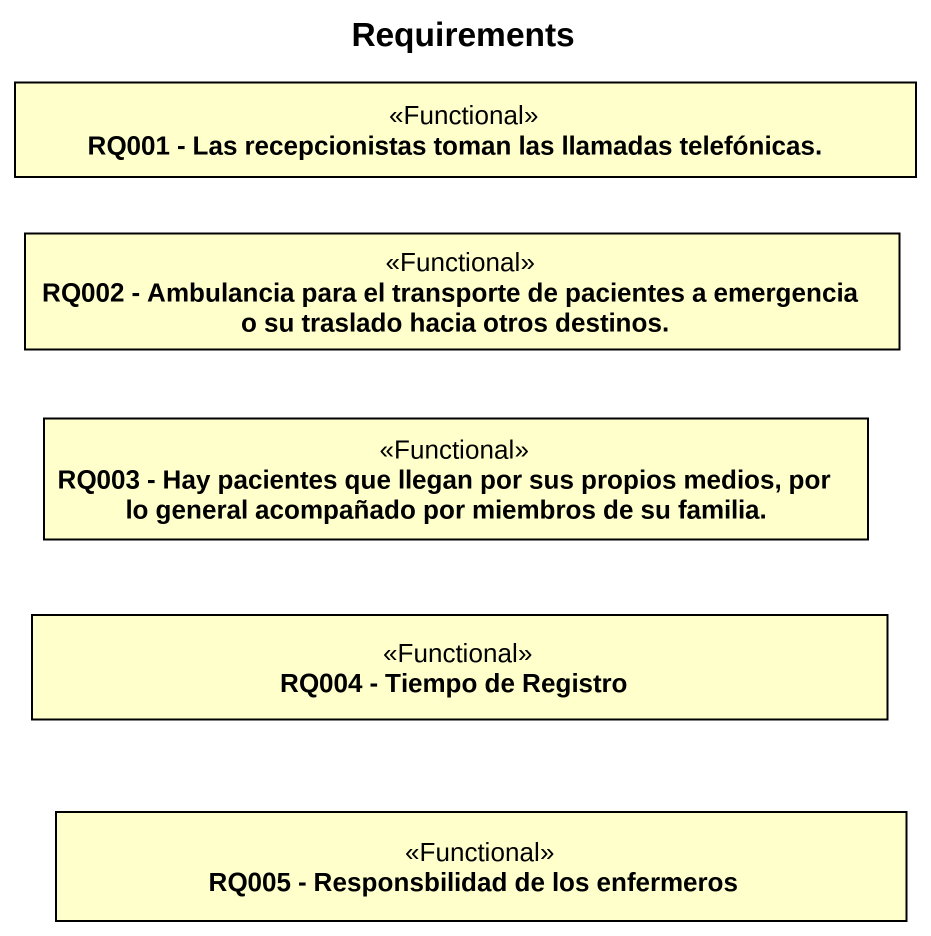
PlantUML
@startuml
title Requirements
hide circle
hide empty members
class "RQ001 - Las recepcionistas toman las llamadas telefónicas." as RQ001_Las_recepcionistas <<Functional>>
class "RQ002 - Ambulancia para el transporte de pacientes a emergencia o su traslado hacia otros destinos." as RQ002_Ambulancia_para_el <<Functional>>
class "RQ003 - Hay pacientes que llegan por sus propios medios, por lo general acompañado por miembros de su familia." as RQ003_Hay_pacientes_que <<Functional>>
class "RQ004 - Tiempo de Registro" as RQ004_Tiempo_de_Registro <<Functional>>
class "RQ005 - Responsbilidad de los enfermeros" as RQ005_Responsbilidad_de_los <<Functional>>
@enduml
